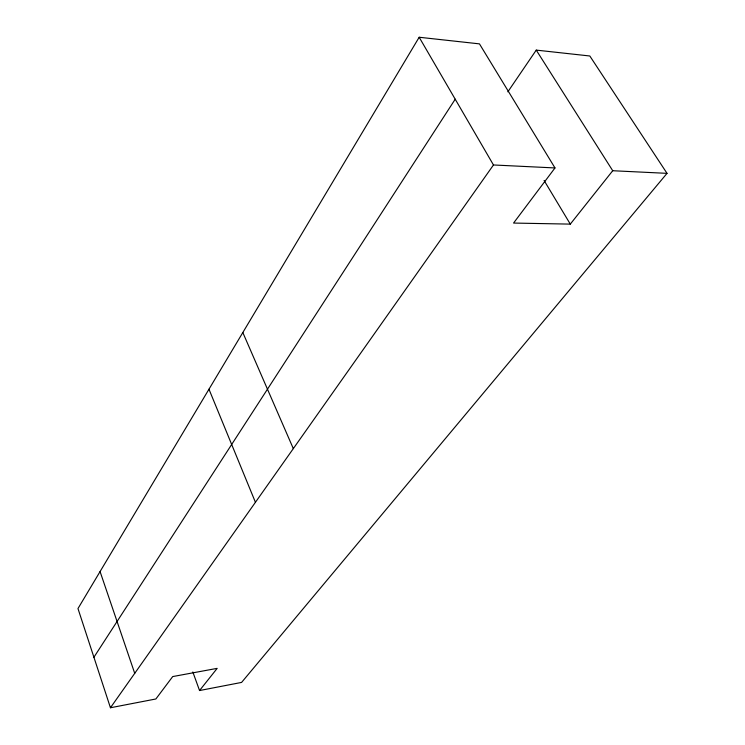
<?xml version="1.0" encoding="UTF-8"?>
<svg xmlns="http://www.w3.org/2000/svg" width="745" height="745" viewBox="0 0 745 745"><rect width="100%" height="100%" fill="white"/><g stroke="black" fill="none" stroke-linecap="round" stroke-linejoin="round"><path stroke-width="1.12" d="M507.857 91.821L536.242 50.111L589.817 55.987L667.026 173.352L612.725 170.726L570.298 224.115L513.566 223.062L554.988 167.942L479.454 43.871L419.174 37.25L77.974 608.563L110.446 707.75L155.873 698.978L172.71 676.572L217.186 668.358L199.548 690.54L192.834 671.99M93.917 657.248L455.214 99.206M110.446 707.75L493.469 164.971L554.988 167.942M667.026 173.352L241.585 682.42L199.548 690.54M536.242 50.111L612.725 170.726M544.092 180.476L570.298 224.115M419.174 37.25L493.469 164.971M242.823 332.531L293.316 448.611M208.972 389.216L255.433 502.298M100.072 571.564L134.724 673.35"/></g></svg>
